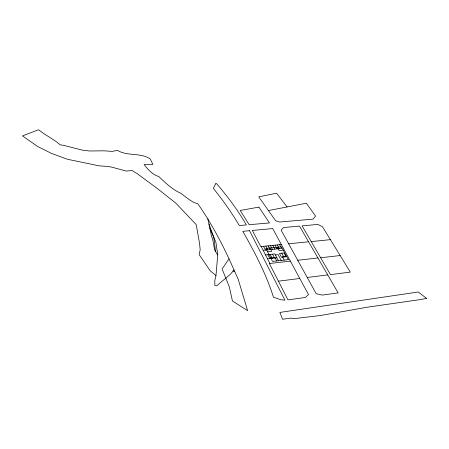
<?xml version="1.0" encoding="UTF-8"?>
<svg xmlns="http://www.w3.org/2000/svg" width="449" height="449" viewBox="0 0 449 449"><rect width="100%" height="100%" fill="white"/><g stroke="black" fill="none" stroke-linecap="round" stroke-linejoin="round"><path stroke-width="0.67" d="M215.986 275.529L210.272 270.848L199.137 254.628L200.181 249.835L199.541 243.268L196.224 224.668L175.862 203.15L156.252 187.699L137.186 173.662L132.09 170.513L126.253 171.075L112.228 167.264L107.9 166.439L99.291 165.877L67.367 159.249L51.276 153.311L37.694 146.509L22.45 135.901L38.592 129.75C45.4 135.385 53.588 138.921 60.228 144.875L63.242 145.246L82.7 150.219L89.43 150.993L104.039 150.813L112.188 151.38L117.548 150.376C127.275 156.488 140.593 152.284 150.241 158.946L152.868 164.407L144.09 164.491C147.85 169.458 152.604 174.756 158.722 176.513C165.529 182.799 172.006 189.427 180.644 193.199C186.105 197.06 191.268 202.117 197.869 203.818C212.287 224.466 223.961 246.888 234.002 269.95C229.405 276.376 222.384 280.311 216.833 285.85L214.875 285.457L214.774 280.838L215.986 275.529L217.737 254.566L215.902 242.331L209.818 228.131M228.962 258.933L222.103 268.973L229.327 286.86L232.436 300.959L247.612 310.641L238.161 279.155L234.002 269.95M268.71 210.497L306.358 203.24L315.557 216.076L313.054 219.134L279.665 222.019L275.664 220.785L258.77 196.881L276.55 193.193L287.096 206.95M278.431 281.192L299.78 278.481L308.53 294.583L305.286 297.474L287.972 299.898L269.4 263.518L290.363 261.133M307.239 277.488L327.731 274.895M297.738 260.263L317.937 257.962L338.142 292.883L322.275 295.1L316.175 293.685L281.136 230.169L283.566 227.536L299.5 226.1L317.937 257.962M320.653 257.765L340.151 255.543L350.31 272.111L330.47 274.62L302.07 225.864L317.892 224.427L322.517 226.773L340.151 255.543M270.741 257.945L274.945 257.485L276.752 260.942M286.501 256.211L282.365 256.665L284.195 260.106M267.503 258.815L276.865 257.782M275.383 254.953L278.161 254.656L281.22 260.437M265.522 254.942L274.85 253.938L278.425 260.751M267.565 251.788L271.746 251.35L269.984 247.977M283.229 250.132L279.115 250.57L277.33 247.219M263.176 250.34L281.624 248.415L279.615 244.683M281.338 244.509L260.774 246.602L252.344 230.449L272.695 228.569L299.78 278.481M288.662 243.807L308.581 241.781M311.236 241.596L330.408 239.643M232.879 270.932L234.692 271.471M217.67 254.993L214.628 249.964L212.686 239.177L211.518 236.247L207.865 218.876M277.347 244.918L279.34 248.656M281.764 253.191L283.807 257.013M275.063 245.148L277.055 248.892M272.779 245.379L274.76 249.133M270.483 245.614L272.453 249.375M268.182 245.85L270.146 249.616M272.526 254.185L274.535 258.035M265.875 246.08L267.829 249.857M270.197 254.437L272.201 258.293M263.557 246.316L265.505 250.099M267.862 254.69L269.855 258.557M261.239 246.557L269.877 263.462M208.948 224.012L213.887 237.622L215.498 251.401M215.615 183.804L213.348 188.249L222.743 200.523A1030.736 573.889 -27.3 0 1 236.578 221.009L239.356 225.533L246.361 224.932C237.835 210.183 227.637 196.471 216.536 183.574L215.615 183.804M426.55 298.355L420.741 299.522L367.344 307.195L319.969 315.591L294.056 318.638L290.857 318.111L282.544 319.25L279.879 312.42L418.255 292.002L426.55 298.355M258.916 207.112L240.204 210.458L249.144 224.696L269.456 222.951L258.916 207.112M288.342 259.634L272.537 261.419L265.819 248.409L281.428 246.793L288.342 259.634M286.108 256.761L281.501 257.266L279.469 253.438L284.054 252.944L286.108 256.761M249.554 230.702L242.797 231.325C254.802 252.4 266.19 274.002 273.463 297.232L280.844 299.719L284.958 300.218L249.554 230.702"/></g></svg>
